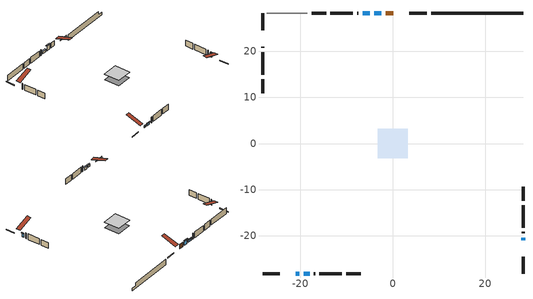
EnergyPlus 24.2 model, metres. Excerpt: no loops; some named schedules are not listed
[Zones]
conditioned space
 floor adiabatic (AdiabaticFloorConstruction): -3.2,-3.2 -3.2,3.2 3.2,3.2 3.2,-3.2 z1.83
 floor foundation (Slab1 construction): -3.06,-3.06 -3.06,3.06 3.06,3.06 3.06,-3.06 z-0.61
 wall outside (RimJoist1 construction): 7.35,28.2 3.62,28.2 / -28.2,-28.2 -24.46,-28.2 / -28.2,28.2 -28.2,24.46 / 28.2,-28.2 28.2,-24.46 z1.83:2.13
 wall outside (AdiabaticWallConstruction 1): 0.12,28.2 -1.56,28.2 z1.83:3.86
 wall outside (AdiabaticWallConstruction): 28.2,-20.96 28.2,-20.35 z1.83:3.51; -2.49,28.2 -4.01,28.2 z1.83:3.81; -20.96,-28.2 -20.2,-28.2 z1.83:2.75; -4.94,28.2 -6.52,28.2 / -19.27,-28.2 -18,-28.2 z1.83:2.8
 wall outside (Wall1 construction): -7.45,28.2 -7.73,28.2 / -17.07,-28.2 -16.79,-28.2 / -28.2,20.96 -28.2,20.68 / 28.2,-19.42 28.2,-19.14 z1.83:4.27
 wall outside (Wall2 construction): -8.66,28.2 -13.52,28.2 / -15.86,-28.2 -11,-28.2 / -28.2,19.75 -28.2,14.89 / 28.2,-18.21 28.2,-13.35 z1.83:4.27
 wall outside (Wall3 construction): -14.45,28.2 -17.55,28.2 / -10.07,-28.2 -6.97,-28.2 / -28.2,13.96 -28.2,10.86 / 28.2,-12.42 28.2,-9.32 z1.83:4.27
 wall foundation (FoundationWall1 construction): 8.28,28.2,-0.61 8.28,28.2,1.83 26.2,28.2,1.83 26.2,28.2,0.45 28.2,28.2,0.45 28.2,28.2,-0.61
 wall adiabatic (Wall4 construction): -18.48,28.2 -27.27,28.2 z1.83:4.27
 window (WindowConstruction): 28.2,-20.96 28.2,-20.35 z1.83:3.51
 window (WindowConstruction 1): -2.49,28.2 -4.01,28.2 z1.83:3.81
 window (WindowConstruction 2): -20.96,-28.2 -20.2,-28.2 z1.83:2.74
 window (WindowConstruction 3): -4.94,28.2 -6.52,28.2 z1.83:2.8
 window (WindowConstruction 4): -19.27,-28.2 -18,-28.2 z1.83:2.8
 door (Door): 0.12,28.2 -1.56,28.2 z1.83:3.86
 ceiling adiabatic (AdiabaticFloorConstruction): 3.2,-3.2 3.2,3.2 -3.2,3.2 -3.2,-3.2 z1.83
 roof outside (Roof1 construction): 1.05,28.2,4.27 1.05,21.96,6.35 2.69,21.96,6.35 2.69,28.2,4.27; -21.89,-28.2,4.27 -21.89,-21.96,6.35 -23.53,-21.96,6.35 -23.53,-28.2,4.27; -28.2,21.89,4.27 -21.96,21.89,6.35 -21.96,23.53,6.35 -28.2,23.53,4.27; 28.2,-21.89,4.27 21.96,-21.89,6.35 21.96,-23.53,6.35 28.2,-23.53,4.27
shading: 28.2,-20.15 28.2,-21.16 28.61,-21.16 28.61,-20.15 z3.71; -4.21,28.2 -2.29,28.2 -2.29,28.61 -4.21,28.61 z4.01; -20,-28.2 -21.16,-28.2 -21.16,-28.61 -20,-28.61 z2.95; -6.72,28.2 -4.74,28.2 -4.74,28.61 -6.72,28.61 z3; -17.8,-28.2 -19.47,-28.2 -19.47,-28.61 -17.8,-28.61 z3
[Building]
Building 1: Terrain=Suburbs
[Site:Location]
Edmonton Intl AP_AB: Latitude {deg}=53.31; Longitude {deg}=-113.58; Time Zone {hr}=-7; Elevation {m}=723; Keep Site Location Information=Yes
[Site:GroundTemperature:Shallow]
-1.56185, -3.61833, -3.78302, -2.80711, 1.11059, 5.01004, 8.39065, 10.5322, 10.7141, 8.97234, 5.67794, 1.89811
[Site:WaterMainsTemperature]
Calculation Method=Schedule; Temperature Schedule=mains temperature schedule
[Material] Roughness=Rough; Thermal Absorptance=0.9
Name | Thickness {m} | Conductivity {W/m-K} | Density {kg/m3} | Specific Heat {J/kg-K} | Solar Absorptance | Visible Absorptance
asphalt or fiberglass shingles | 0.00635 | 0.162714 | 1121.4 | 1465.45 | 0.4 | 0.4
concrete 4.0 in. | 0.1016 | 1.803125 | 2242.8 | 837.4 | 0.7 | 0.7
concrete 8.0 in. | 0.2032 | 1.803125 | 2242.8 | 837.4 | 0.7 | 0.7
door material | 0.04445 | 0.327969 | 512.64 | 1214.23 | 0.7 | 0.7
floor covering | 0.0127 | 0.0433444 | 54.468 | 1339.84 | 0.6 | 0.6
floor rigid ins; wall rigid ins | 0.512978 | 0.029427 | 32.04 | 1214.23 | 0.7 | 0.7
floor stud and cavity | 0.1397 | 1.75129 | 37.0049 | 1207.88 | 0.7 | 0.7
furniture material conditioned space 1 | 0.1524 | 0.115458 | 640.8 | 1214.23 | 0.6 | 0.6
gypsum board | 0.0127 | 0.160291 | 801 | 837.4 | 0.6 | 0.6
osb sheathing 0.5 in. | 0.0127 | 0.115458 | 512.64 | 1214.23 | 0.7 | 0.7
osb sheathing 0.5 in. 1 | 0.0127 | 0.115458 | 512.64 | 1214.23 | 0.4 | 0.4
osb sheathing 0.75 in. | 0.01905 | 0.115458 | 512.64 | 1214.23 | 0.7 | 0.7
rim joist stud and cavity | 0.0508 | 0.312044 | 50.32683 | 1063.81 | 0.6 | 0.6
roof rigid ins | 0.051816 | 0.029427 | 32.04 | 1214.23 | 0.7 | 0.7
roof stud and cavity | 0.2032 | 0.115541 | 78.34581 | 1123.46 | 0.7 | 0.7
wall stud and cavity | 0.1397 | 0.121499 | 139.0536 | 1170.24 | 0.7 | 0.7
wall stud and cavity 1 | 0.1397 | 0.094676 | 139.0536 | 1170.24 | 0.7 | 0.7
wall stud and cavity 2 | 0.1397 | 0.104413 | 139.0536 | 1170.24 | 0.7 | 0.7
wall stud and cavity 3 | 0.1397 | 0.0852601 | 139.0536 | 1170.24 | 0.7 | 0.7
wall stud and cavity 4 | 0.0889 | 0.380278 | 52.3479 | 1209.89 | 0.7 | 0.7
wall stud and cavity 5 | 0.0889 | 0.391764 | 83.0341 | 1211.67 | 0.7 | 0.7
wood siding | 0.0254 | 0.102417 | 544.68 | 1172.36 | 0.4 | 0.4
wood siding 1; wood siding 2; wood siding 3 | 0.0254 | 0.102417 | 544.68 | 1172.36 | 0.7 | 0.7
[WindowMaterial:SimpleGlazingSystem]
Name | U-Factor {W/m2-K} | Solar Heat Gain Coefficient
WindowMaterial | 4.34424 | 0.67
WindowMaterial 1 | 3.84003 | 0.71
WindowMaterial 2 | 2.96164 | 0.62
WindowMaterial 3 | 2.92303 | 0.66
WindowMaterial 4 | 2.93098 | 0.66
[Construction]
AdiabaticFloorConstruction: floor stud and cavity, floor rigid ins, osb sheathing 0.75 in., floor covering
AdiabaticWallConstruction: wood siding 2, wall rigid ins, wall stud and cavity 4, gypsum board
AdiabaticWallConstruction 1: wood siding 3, wall rigid ins, wall stud and cavity 4, gypsum board
Door: door material
FoundationWall1 construction: concrete 8.0 in.
furniture construction conditioned space 1: furniture material conditioned space 1
PartitionWallConstruction: gypsum board, wall stud and cavity 5, gypsum board
RimJoist1 construction: wood siding 1, rim joist stud and cavity
Roof1 construction: asphalt or fiberglass shingles, roof rigid ins, osb sheathing 0.75 in., roof stud and cavity, gypsum board
Slab1 construction: concrete 4.0 in.
Wall1 construction: wood siding, osb sheathing 0.5 in., wall stud and cavity, gypsum board
Wall2 construction: wood siding, osb sheathing 0.5 in., wall stud and cavity 1, gypsum board
Wall3 construction: wood siding, osb sheathing 0.5 in., wall stud and cavity 2, gypsum board
Wall4 construction: osb sheathing 0.5 in. 1, wall stud and cavity 3, gypsum board
WindowConstruction: WindowMaterial
WindowConstruction 1: WindowMaterial 1
WindowConstruction 2: WindowMaterial 2
WindowConstruction 3: WindowMaterial 3
WindowConstruction 4: WindowMaterial 4
[Zone]
conditioned space: Multiplier=1; Volume {m3}=214.6; Part of Total Floor Area=Yes
[Space]
conditioned space 1: Zone=conditioned space; Volume {m3}=214.6
[SurfaceProperty:ExposedFoundationPerimeter]
Slab1: Exposed Perimeter Calculation Method=TotalExposedPerimeter; Total Exposed Perimeter {m}=19.913
[InternalMass] Zone or ZoneList=conditioned space; Space or SpaceList=conditioned space 1
Name | Construction | Surface Area {m2}
furniture mass conditioned space 1 | furniture construction conditioned space 1 | 31.3279
partition wall mass | PartitionWallConstruction | 78.3196
[Lights]
interior lighting: Zone or ZoneList or Space or SpaceList=conditioned space 1; Schedule=interior lighting schedule; Design Level Calculation Method=LightingLevel; Lighting Level {W}=343.2; Return Air Fraction=0; Fraction Radiant=0.6; Fraction Visible=0.2; Fraction Replaceable=1
[People]
occupants: Zone or ZoneList or Space or SpaceList=conditioned space 1; Number of People Schedule=occupants schedule; Number of People Calculation Method=People; Number of People=3; Fraction Radiant=0.314171; Sensible Heat Fraction=0.56303; Activity Level Schedule=occupants activity schedule; Carbon Dioxide Generation Rate {m3/s-W}=0; Enable ASHRAE 55 Comfort Warnings=No; Mean Radiant Temperature Calculation Type=EnclosureAveraged
[ElectricEquipment] Zone or ZoneList or Space or SpaceList=conditioned space 1; Design Level Calculation Method=EquipmentLevel
Name | Schedule | Design Level {W} | Fraction Latent | Fraction Radiant | Fraction Lost
clothes dryer | clothes dryer schedule | 140.772 | 0.015 | 0.081 | 0.85
clothes washer | clothes washer schedule | 32.1985 | 0.03 | 0.162 | 0.7
cooking range | cooking range schedule | 208.969 | 0.08 | 0.432 | 0.2
dishwasher | dishwasher schedule | 66.8632 | 0.3 | 0.18 | 0.4
fridge | fridge schedule | 72.9452 | 0 | 0.6 | 0
mech vent bath fan 0 | mech vent bath fan 0 schedule | 50.2 | 0 | 0 | 1
mech vent house fan | mech vent house fan schedule | 0 | 0 | 0 | 1
mech vent house fan cfis | mech vent house fan cfis schedule | 0 | 0 | 0 | 0
mech vent range fan 0 | mech vent range fan 0 schedule | 57 | 0 | 0 | 1
misc plug loads | misc plug loads schedule | 494.7 | 0.045 | 0.513 | 0.1
whole house fan | Always On Discrete | 0 | 0 | 0 | 1
[OtherEquipment] Zone or ZoneList or Space or SpaceList=conditioned space 1; Design Level Calculation Method=EquipmentLevel
Name | Fuel Type | Schedule | Design Level {W} | Fraction Latent | Fraction Radiant | Fraction Lost
clothes dryer 1 | Electricity | clothes dryer schedule | 0 | 0.015 | 0.081 | 0.85
cooking range 1 | Electricity | cooking range schedule | 0 | 0.08 | 0.432 | 0.2
general water use latent | None | general water use schedule | 59.3978 | 1 | 0 | 0
general water use sensible | None | general water use schedule | -58.539 | 0 | 0.6 | 0
mech vent house fan latent load | None | Always On Discrete | 0 | 1 | 0 | 0
mech vent house fan sensible load | None | Always On Discrete | 0 | 0 | 0 | 0
water heater energy adjustment1 | NaturalGas | Always On Discrete | 0.01 | 0 | 0 | 1
[ZoneInfiltration:DesignFlowRate] Zone or ZoneList or Space or SpaceList=conditioned space 1; Schedule=Always On Discrete; Design Flow Rate Calculation Method=Flow/Zone; Design Flow Rate {m3/s}=0
infil flow; natural vent flow; whole house fan flow
[Foundation:Kiva]
Foundation Kiva 1: Initial Indoor Air Temperature {C}=18; Wall Height Above Grade {m}=1.82999; Wall Depth Below Slab {m}=0.2032
[Foundation:Kiva:Settings]
Soil Conductivity {W/m-K}=0.849921; Soil Density {kg/m3}=1842.3; Soil Specific Heat {J/kg-K}=418.7; Ground Solar Absorptivity=0.9; Ground Thermal Absorptivity=0.9; Ground Surface Roughness {m}=0.03; Far-Field Width {m}=40; Deep-Ground Boundary Condition=ZeroFlux; Deep-Ground Depth {m}=40; Minimum Cell Dimension {m}=0.2; Maximum Cell Growth Coefficient=3; Simulation Timestep=Timestep
[Exterior:Lights]
exterior lighting: Schedule=exterior lighting schedule; Design Level {W}=75.6
[Schedule:Day:Interval]
interior lighting schedule day: No, 01:00, 0.108182, 04:00, 0.0901515, 05:00, 0.0991667, 06:00, 0.162273, 07:00, 0.270455, 08:00, 0.342576, 10:00, 0.369621, 11:00, 0.351591, 12:00, 0.333561, 13:00, 0.324545, 14:00, 0.31553, 15:00, 0.333561, 16:00, 0.369621, 17:00, 0.450758, 18:00, 0.585985, 19:00, 0.775303, 20:00, 0.955606, 21:00, 0.991667, 22:00, 0.712197, 23:00, 0.360606, 24:00, 0.162273
interior lighting schedule day 1: No, 01:00, 0.100909, 04:00, 0.0840909, 05:00, 0.0925, 06:00, 0.151364, 07:00, 0.252273, 08:00, 0.319545, 10:00, 0.344773, 11:00, 0.327955, 12:00, 0.311136, 13:00, 0.302727, 14:00, 0.294318, 15:00, 0.311136, 16:00, 0.344773, 17:00, 0.420455, 18:00, 0.546591, 19:00, 0.723182, 20:00, 0.891364, 21:00, 0.925, 22:00, 0.664318, 23:00, 0.336364, 24:00, 0.151364
interior lighting schedule day 2: No, 01:00, 0.0927273, 04:00, 0.0772727, 05:00, 0.085, 06:00, 0.139091, 07:00, 0.231818, 08:00, 0.293636, 10:00, 0.316818, 11:00, 0.301364, 12:00, 0.285909, 13:00, 0.278182, 14:00, 0.270455, 15:00, 0.285909, 16:00, 0.316818, 17:00, 0.386364, 18:00, 0.502273, 19:00, 0.664545, 20:00, 0.819091, 21:00, 0.85, 22:00, 0.610455, 23:00, 0.309091, 24:00, 0.139091
interior lighting schedule day 3: No, 01:00, 0.0845455, 04:00, 0.0704545, 05:00, 0.0775, 06:00, 0.126818, 07:00, 0.211364, 08:00, 0.267727, 10:00, 0.288864, 11:00, 0.274773, 12:00, 0.260682, 13:00, 0.253636, 14:00, 0.246591, 15:00, 0.260682, 16:00, 0.288864, 17:00, 0.352273, 18:00, 0.457955, 19:00, 0.605909, 20:00, 0.746818, 21:00, 0.775, 22:00, 0.556591, 23:00, 0.281818, 24:00, 0.126818
interior lighting schedule day 4: No, 01:00, 0.0763636, 04:00, 0.0636364, 05:00, 0.07, 06:00, 0.114545, 07:00, 0.190909, 08:00, 0.241818, 10:00, 0.260909, 11:00, 0.248182, 12:00, 0.235455, 13:00, 0.229091, 14:00, 0.222727, 15:00, 0.235455, 16:00, 0.260909, 17:00, 0.318182, 18:00, 0.413636, 19:00, 0.547273, 20:00, 0.674545, 21:00, 0.7, 22:00, 0.502727, 23:00, 0.254545, 24:00, 0.114545
interior lighting schedule default day: No, 24:00, 0
[Schedule:Week:Daily]
interior lighting schedule Week Rule - Jan1-Jan27: interior lighting schedule day, interior lighting schedule day, interior lighting schedule day, interior lighting schedule day, interior lighting schedule day, interior lighting schedule day, interior lighting schedule day, interior lighting schedule default day, interior lighting schedule default day, interior lighting schedule default day, interior lighting schedule default day, interior lighting schedule default day
interior lighting schedule Week Rule - Jan28-Feb3: interior lighting schedule day, interior lighting schedule day, interior lighting schedule day, interior lighting schedule day, interior lighting schedule day 1, interior lighting schedule day 1, interior lighting schedule day 1, interior lighting schedule default day, interior lighting schedule default day, interior lighting schedule default day, interior lighting schedule default day, interior lighting schedule default day
interior lighting schedule Week Rule - Feb4-Feb24: interior lighting schedule day 1, interior lighting schedule day 1, interior lighting schedule day 1, interior lighting schedule day 1, interior lighting schedule day 1, interior lighting schedule day 1, interior lighting schedule day 1, interior lighting schedule default day, interior lighting schedule default day, interior lighting schedule default day, interior lighting schedule default day, interior lighting schedule default day
interior lighting schedule Week Rule - Feb25-Mar3: interior lighting schedule day 1, interior lighting schedule day 1, interior lighting schedule day 1, interior lighting schedule day 1, interior lighting schedule day 2, interior lighting schedule day 2, interior lighting schedule day 2, interior lighting schedule default day, interior lighting schedule default day, interior lighting schedule default day, interior lighting schedule default day, interior lighting schedule default day
interior lighting schedule Week Rule - Mar4-Mar31: interior lighting schedule day 2, interior lighting schedule day 2, interior lighting schedule day 2, interior lighting schedule day 2, interior lighting schedule day 2, interior lighting schedule day 2, interior lighting schedule day 2, interior lighting schedule default day, interior lighting schedule default day, interior lighting schedule default day, interior lighting schedule default day, interior lighting schedule default day
interior lighting schedule Week Rule - Apr1-Apr28: interior lighting schedule day 3, interior lighting schedule day 3, interior lighting schedule day 3, interior lighting schedule day 3, interior lighting schedule day 3, interior lighting schedule day 3, interior lighting schedule day 3, interior lighting schedule default day, interior lighting schedule default day, interior lighting schedule default day, interior lighting schedule default day, interior lighting schedule default day
interior lighting schedule Week Rule - Apr29-May5: interior lighting schedule day 3, interior lighting schedule day 3, interior lighting schedule day 4, interior lighting schedule day 4, interior lighting schedule day 4, interior lighting schedule day 4, interior lighting schedule day 4, interior lighting schedule default day, interior lighting schedule default day, interior lighting schedule default day, interior lighting schedule default day, interior lighting schedule default day
interior lighting schedule Week Rule - May6-May26: interior lighting schedule day 4, interior lighting schedule day 4, interior lighting schedule day 4, interior lighting schedule day 4, interior lighting schedule day 4, interior lighting schedule day 4, interior lighting schedule day 4, interior lighting schedule default day, interior lighting schedule default day, interior lighting schedule default day, interior lighting schedule default day, interior lighting schedule default day
interior lighting schedule Week Rule - May27-Jun2: interior lighting schedule day 4, interior lighting schedule day 4, interior lighting schedule day 4, interior lighting schedule day 4, interior lighting schedule day 4, interior lighting schedule day 5, interior lighting schedule day 5, interior lighting schedule default day, interior lighting schedule default day, interior lighting schedule default day, interior lighting schedule default day, interior lighting schedule default day
interior lighting schedule Week Rule - Jun3-Jun30: interior lighting schedule day 5, interior lighting schedule day 5, interior lighting schedule day 5, interior lighting schedule day 5, interior lighting schedule day 5, interior lighting schedule day 5, interior lighting schedule day 5, interior lighting schedule default day, interior lighting schedule default day, interior lighting schedule default day, interior lighting schedule default day, interior lighting schedule default day
interior lighting schedule Week Rule - Jul1-Jul28: interior lighting schedule day 6, interior lighting schedule day 6, interior lighting schedule day 6, interior lighting schedule day 6, interior lighting schedule day 6, interior lighting schedule day 6, interior lighting schedule day 6, interior lighting schedule default day, interior lighting schedule default day, interior lighting schedule default day, interior lighting schedule default day, interior lighting schedule default day
interior lighting schedule Week Rule - Jul29-Aug4: interior lighting schedule day 6, interior lighting schedule day 6, interior lighting schedule day 6, interior lighting schedule day 7, interior lighting schedule day 7, interior lighting schedule day 7, interior lighting schedule day 7, interior lighting schedule default day, interior lighting schedule default day, interior lighting schedule default day, interior lighting schedule default day, interior lighting schedule default day
interior lighting schedule Week Rule - Aug5-Aug25: interior lighting schedule day 7, interior lighting schedule day 7, interior lighting schedule day 7, interior lighting schedule day 7, interior lighting schedule day 7, interior lighting schedule day 7, interior lighting schedule day 7, interior lighting schedule default day, interior lighting schedule default day, interior lighting schedule default day, interior lighting schedule default day, interior lighting schedule default day
interior lighting schedule Week Rule - Aug26-Sep1: interior lighting schedule day 7, interior lighting schedule day 7, interior lighting schedule day 7, interior lighting schedule day 7, interior lighting schedule day 7, interior lighting schedule day 7, interior lighting schedule day 8, interior lighting schedule default day, interior lighting schedule default day, interior lighting schedule default day, interior lighting schedule default day, interior lighting schedule default day
interior lighting schedule Week Rule - Sep2-Sep29: interior lighting schedule day 8, interior lighting schedule day 8, interior lighting schedule day 8, interior lighting schedule day 8, interior lighting schedule day 8, interior lighting schedule day 8, interior lighting schedule day 8, interior lighting schedule default day, interior lighting schedule default day, interior lighting schedule default day, interior lighting schedule default day, interior lighting schedule default day
interior lighting schedule Week Rule - Sep30-Oct6: interior lighting schedule day 8, interior lighting schedule day 9, interior lighting schedule day 9, interior lighting schedule day 9, interior lighting schedule day 9, interior lighting schedule day 9, interior lighting schedule day 9, interior lighting schedule default day, interior lighting schedule default day, interior lighting schedule default day, interior lighting schedule default day, interior lighting schedule default day
interior lighting schedule Week Rule - Oct7-Oct27: interior lighting schedule day 9, interior lighting schedule day 9, interior lighting schedule day 9, interior lighting schedule day 9, interior lighting schedule day 9, interior lighting schedule day 9, interior lighting schedule day 9, interior lighting schedule default day, interior lighting schedule default day, interior lighting schedule default day, interior lighting schedule default day, interior lighting schedule default day
interior lighting schedule Week Rule - Oct28-Nov3: interior lighting schedule day 9, interior lighting schedule day 9, interior lighting schedule day 9, interior lighting schedule day 9, interior lighting schedule day 10, interior lighting schedule day 10, interior lighting schedule day 10, interior lighting schedule default day, interior lighting schedule default day, interior lighting schedule default day, interior lighting schedule default day, interior lighting schedule default day
interior lighting schedule Week Rule - Nov4-Nov24: interior lighting schedule day 10, interior lighting schedule day 10, interior lighting schedule day 10, interior lighting schedule day 10, interior lighting schedule day 10, interior lighting schedule day 10, interior lighting schedule day 10, interior lighting schedule default day, interior lighting schedule default day, interior lighting schedule default day, interior lighting schedule default day, interior lighting schedule default day
interior lighting schedule Week Rule - Nov25-Dec1: interior lighting schedule day 10, interior lighting schedule day 10, interior lighting schedule day 10, interior lighting schedule day 10, interior lighting schedule day 10, interior lighting schedule day 10, interior lighting schedule day 11, interior lighting schedule default day, interior lighting schedule default day, interior lighting schedule default day, interior lighting schedule default day, interior lighting schedule default day
interior lighting schedule Week Rule - Dec2-Dec31: interior lighting schedule day 11, interior lighting schedule day 11, interior lighting schedule day 11, interior lighting schedule day 11, interior lighting schedule day 11, interior lighting schedule day 11, interior lighting schedule day 11, interior lighting schedule default day, interior lighting schedule default day, interior lighting schedule default day, interior lighting schedule default day, interior lighting schedule default day
occupants schedule Week Rule - Jan1-Dec31: occupants schedule day, occupants schedule day, occupants schedule day, occupants schedule day, occupants schedule day, occupants schedule day, occupants schedule day, occupants schedule default day, occupants schedule default day, occupants schedule default day, occupants schedule default day, occupants schedule default day
clothes dryer schedule Week Rule - Jan1-Dec31: clothes dryer schedule day, clothes dryer schedule day, clothes dryer schedule day, clothes dryer schedule day, clothes dryer schedule day, clothes dryer schedule day, clothes dryer schedule day, clothes dryer schedule default day, clothes dryer schedule default day, clothes dryer schedule default day, clothes dryer schedule default day, clothes dryer schedule default day
clothes washer schedule Week Rule - Jan1-Dec31: clothes washer schedule day, clothes washer schedule day, clothes washer schedule day, clothes washer schedule day, clothes washer schedule day, clothes washer schedule day, clothes washer schedule day, clothes washer schedule default day, clothes washer schedule default day, clothes washer schedule default day, clothes washer schedule default day, clothes washer schedule default day
cooking range schedule Week Rule - Jan1-Dec31: cooking range schedule day, cooking range schedule day, cooking range schedule day, cooking range schedule day, cooking range schedule day, cooking range schedule day, cooking range schedule day, cooking range schedule default day, cooking range schedule default day, cooking range schedule default day, cooking range schedule default day, cooking range schedule default day
dishwasher schedule Week Rule - Jan1-Dec31: dishwasher schedule day, dishwasher schedule day, dishwasher schedule day, dishwasher schedule day, dishwasher schedule day, dishwasher schedule day, dishwasher schedule day, dishwasher schedule default day, dishwasher schedule default day, dishwasher schedule default day, dishwasher schedule default day, dishwasher schedule default day
mech vent bath fan 0 schedule Week Rule - Jan1-Dec31: mech vent bath fan 0 schedule day, mech vent bath fan 0 schedule day, mech vent bath fan 0 schedule day, mech vent bath fan 0 schedule day, mech vent bath fan 0 schedule day, mech vent bath fan 0 schedule day, mech vent bath fan 0 schedule day, mech vent bath fan 0 schedule default day, mech vent bath fan 0 schedule default day, mech vent bath fan 0 schedule default day, mech vent bath fan 0 schedule default day, mech vent bath fan 0 schedule default day
mech vent range fan 0 schedule Week Rule - Jan1-Dec31: mech vent range fan 0 schedule day, mech vent range fan 0 schedule day, mech vent range fan 0 schedule day, mech vent range fan 0 schedule day, mech vent range fan 0 schedule day, mech vent range fan 0 schedule day, mech vent range fan 0 schedule day, mech vent range fan 0 schedule default day, mech vent range fan 0 schedule default day, mech vent range fan 0 schedule default day, mech vent range fan 0 schedule default day, mech vent range fan 0 schedule default day
misc plug loads schedule Week Rule - Jan1-Dec31: misc plug loads schedule day, misc plug loads schedule day, misc plug loads schedule day, misc plug loads schedule day, misc plug loads schedule day, misc plug loads schedule day, misc plug loads schedule day, misc plug loads schedule default day, misc plug loads schedule default day, misc plug loads schedule default day, misc plug loads schedule default day, misc plug loads schedule default day
general water use schedule Week Rule - Jan1-Dec31: general water use schedule day, general water use schedule day, general water use schedule day, general water use schedule day, general water use schedule day, general water use schedule day, general water use schedule day, general water use schedule default day, general water use schedule default day, general water use schedule default day, general water use schedule default day, general water use schedule default day
exterior lighting schedule Week Rule - Jan1-Jan27: exterior lighting schedule day, exterior lighting schedule day, exterior lighting schedule day, exterior lighting schedule day, exterior lighting schedule day, exterior lighting schedule day, exterior lighting schedule day, exterior lighting schedule default day, exterior lighting schedule default day, exterior lighting schedule default day, exterior lighting schedule default day, exterior lighting schedule default day
exterior lighting schedule Week Rule - Jan28-Feb3: exterior lighting schedule day, exterior lighting schedule day, exterior lighting schedule day, exterior lighting schedule day, exterior lighting schedule day 1, exterior lighting schedule day 1, exterior lighting schedule day 1, exterior lighting schedule default day, exterior lighting schedule default day, exterior lighting schedule default day, exterior lighting schedule default day, exterior lighting schedule default day
exterior lighting schedule Week Rule - Feb4-Feb24: exterior lighting schedule day 1, exterior lighting schedule day 1, exterior lighting schedule day 1, exterior lighting schedule day 1, exterior lighting schedule day 1, exterior lighting schedule day 1, exterior lighting schedule day 1, exterior lighting schedule default day, exterior lighting schedule default day, exterior lighting schedule default day, exterior lighting schedule default day, exterior lighting schedule default day
exterior lighting schedule Week Rule - Feb25-Mar3: exterior lighting schedule day 1, exterior lighting schedule day 1, exterior lighting schedule day 1, exterior lighting schedule day 1, exterior lighting schedule day 2, exterior lighting schedule day 2, exterior lighting schedule day 2, exterior lighting schedule default day, exterior lighting schedule default day, exterior lighting schedule default day, exterior lighting schedule default day, exterior lighting schedule default day
exterior lighting schedule Week Rule - Mar4-Mar31: exterior lighting schedule day 2, exterior lighting schedule day 2, exterior lighting schedule day 2, exterior lighting schedule day 2, exterior lighting schedule day 2, exterior lighting schedule day 2, exterior lighting schedule day 2, exterior lighting schedule default day, exterior lighting schedule default day, exterior lighting schedule default day, exterior lighting schedule default day, exterior lighting schedule default day
exterior lighting schedule Week Rule - Apr1-Apr28: exterior lighting schedule day 3, exterior lighting schedule day 3, exterior lighting schedule day 3, exterior lighting schedule day 3, exterior lighting schedule day 3, exterior lighting schedule day 3, exterior lighting schedule day 3, exterior lighting schedule default day, exterior lighting schedule default day, exterior lighting schedule default day, exterior lighting schedule default day, exterior lighting schedule default day
exterior lighting schedule Week Rule - Apr29-May5: exterior lighting schedule day 3, exterior lighting schedule day 3, exterior lighting schedule day 4, exterior lighting schedule day 4, exterior lighting schedule day 4, exterior lighting schedule day 4, exterior lighting schedule day 4, exterior lighting schedule default day, exterior lighting schedule default day, exterior lighting schedule default day, exterior lighting schedule default day, exterior lighting schedule default day
exterior lighting schedule Week Rule - May6-May26: exterior lighting schedule day 4, exterior lighting schedule day 4, exterior lighting schedule day 4, exterior lighting schedule day 4, exterior lighting schedule day 4, exterior lighting schedule day 4, exterior lighting schedule day 4, exterior lighting schedule default day, exterior lighting schedule default day, exterior lighting schedule default day, exterior lighting schedule default day, exterior lighting schedule default day
exterior lighting schedule Week Rule - May27-Jun2: exterior lighting schedule day 4, exterior lighting schedule day 4, exterior lighting schedule day 4, exterior lighting schedule day 4, exterior lighting schedule day 4, exterior lighting schedule day 5, exterior lighting schedule day 5, exterior lighting schedule default day, exterior lighting schedule default day, exterior lighting schedule default day, exterior lighting schedule default day, exterior lighting schedule default day
exterior lighting schedule Week Rule - Jun3-Jun30: exterior lighting schedule day 5, exterior lighting schedule day 5, exterior lighting schedule day 5, exterior lighting schedule day 5, exterior lighting schedule day 5, exterior lighting schedule day 5, exterior lighting schedule day 5, exterior lighting schedule default day, exterior lighting schedule default day, exterior lighting schedule default day, exterior lighting schedule default day, exterior lighting schedule default day
exterior lighting schedule Week Rule - Jul1-Jul28: exterior lighting schedule day 6, exterior lighting schedule day 6, exterior lighting schedule day 6, exterior lighting schedule day 6, exterior lighting schedule day 6, exterior lighting schedule day 6, exterior lighting schedule day 6, exterior lighting schedule default day, exterior lighting schedule default day, exterior lighting schedule default day, exterior lighting schedule default day, exterior lighting schedule default day
exterior lighting schedule Week Rule - Jul29-Aug4: exterior lighting schedule day 6, exterior lighting schedule day 6, exterior lighting schedule day 6, exterior lighting schedule day 7, exterior lighting schedule day 7, exterior lighting schedule day 7, exterior lighting schedule day 7, exterior lighting schedule default day, exterior lighting schedule default day, exterior lighting schedule default day, exterior lighting schedule default day, exterior lighting schedule default day
exterior lighting schedule Week Rule - Aug5-Aug25: exterior lighting schedule day 7, exterior lighting schedule day 7, exterior lighting schedule day 7, exterior lighting schedule day 7, exterior lighting schedule day 7, exterior lighting schedule day 7, exterior lighting schedule day 7, exterior lighting schedule default day, exterior lighting schedule default day, exterior lighting schedule default day, exterior lighting schedule default day, exterior lighting schedule default day
exterior lighting schedule Week Rule - Aug26-Sep1: exterior lighting schedule day 7, exterior lighting schedule day 7, exterior lighting schedule day 7, exterior lighting schedule day 7, exterior lighting schedule day 7, exterior lighting schedule day 7, exterior lighting schedule day 8, exterior lighting schedule default day, exterior lighting schedule default day, exterior lighting schedule default day, exterior lighting schedule default day, exterior lighting schedule default day
exterior lighting schedule Week Rule - Sep2-Sep29: exterior lighting schedule day 8, exterior lighting schedule day 8, exterior lighting schedule day 8, exterior lighting schedule day 8, exterior lighting schedule day 8, exterior lighting schedule day 8, exterior lighting schedule day 8, exterior lighting schedule default day, exterior lighting schedule default day, exterior lighting schedule default day, exterior lighting schedule default day, exterior lighting schedule default day
exterior lighting schedule Week Rule - Sep30-Oct6: exterior lighting schedule day 8, exterior lighting schedule day 9, exterior lighting schedule day 9, exterior lighting schedule day 9, exterior lighting schedule day 9, exterior lighting schedule day 9, exterior lighting schedule day 9, exterior lighting schedule default day, exterior lighting schedule default day, exterior lighting schedule default day, exterior lighting schedule default day, exterior lighting schedule default day
exterior lighting schedule Week Rule - Oct7-Oct27: exterior lighting schedule day 9, exterior lighting schedule day 9, exterior lighting schedule day 9, exterior lighting schedule day 9, exterior lighting schedule day 9, exterior lighting schedule day 9, exterior lighting schedule day 9, exterior lighting schedule default day, exterior lighting schedule default day, exterior lighting schedule default day, exterior lighting schedule default day, exterior lighting schedule default day
exterior lighting schedule Week Rule - Oct28-Nov3: exterior lighting schedule day 9, exterior lighting schedule day 9, exterior lighting schedule day 9, exterior lighting schedule day 9, exterior lighting schedule day 10, exterior lighting schedule day 10, exterior lighting schedule day 10, exterior lighting schedule default day, exterior lighting schedule default day, exterior lighting schedule default day, exterior lighting schedule default day, exterior lighting schedule default day
exterior lighting schedule Week Rule - Nov4-Nov24: exterior lighting schedule day 10, exterior lighting schedule day 10, exterior lighting schedule day 10, exterior lighting schedule day 10, exterior lighting schedule day 10, exterior lighting schedule day 10, exterior lighting schedule day 10, exterior lighting schedule default day, exterior lighting schedule default day, exterior lighting schedule default day, exterior lighting schedule default day, exterior lighting schedule default day
exterior lighting schedule Week Rule - Nov25-Dec1: exterior lighting schedule day 10, exterior lighting schedule day 10, exterior lighting schedule day 10, exterior lighting schedule day 10, exterior lighting schedule day 10, exterior lighting schedule day 10, exterior lighting schedule day 11, exterior lighting schedule default day, exterior lighting schedule default day, exterior lighting schedule default day, exterior lighting schedule default day, exterior lighting schedule default day
exterior lighting schedule Week Rule - Dec2-Dec31: exterior lighting schedule day 11, exterior lighting schedule day 11, exterior lighting schedule day 11, exterior lighting schedule day 11, exterior lighting schedule day 11, exterior lighting schedule day 11, exterior lighting schedule day 11, exterior lighting schedule default day, exterior lighting schedule default day, exterior lighting schedule default day, exterior lighting schedule default day, exterior lighting schedule default day
[Schedule:Year]
interior lighting schedule: interior lighting schedule Week Rule - Jan1-Jan27, 1, 1, 1, 27, interior lighting schedule Week Rule - Jan28-Feb3, 1, 28, 2, 3, interior lighting schedule Week Rule - Feb4-Feb24, 2, 4, 2, 24, interior lighting schedule Week Rule - Feb25-Mar3, 2, 25, 3, 3, interior lighting schedule Week Rule - Mar4-Mar31, 3, 4, 3, 31, interior lighting schedule Week Rule - Apr1-Apr28, 4, 1, 4, 28, interior lighting schedule Week Rule - Apr29-May5, 4, 29, 5, 5, interior lighting schedule Week Rule - May6-May26, 5, 6, 5, 26, interior lighting schedule Week Rule - May27-Jun2, 5, 27, 6, 2, interior lighting schedule Week Rule - Jun3-Jun30, 6, 3, 6, 30, interior lighting schedule Week Rule - Jul1-Jul28, 7, 1, 7, 28, interior lighting schedule Week Rule - Jul29-Aug4, 7, 29, 8, 4, interior lighting schedule Week Rule - Aug5-Aug25, 8, 5, 8, 25, interior lighting schedule Week Rule - Aug26-Sep1, 8, 26, 9, 1, interior lighting schedule Week Rule - Sep2-Sep29, 9, 2, 9, 29, interior lighting schedule Week Rule - Sep30-Oct6, 9, 30, 10, 6, interior lighting schedule Week Rule - Oct7-Oct27, 10, 7, 10, 27, interior lighting schedule Week Rule - Oct28-Nov3, 10, 28, 11, 3, interior lighting schedule Week Rule - Nov4-Nov24, 11, 4, 11, 24, interior lighting schedule Week Rule - Nov25-Dec1, 11, 25, 12, 1, interior lighting schedule Week Rule - Dec2-Dec31, 12, 2, 12, 31
occupants schedule: occupants schedule Week Rule - Jan1-Dec31, 1, 1, 12, 31
clothes dryer schedule: clothes dryer schedule Week Rule - Jan1-Dec31, 1, 1, 12, 31
clothes washer schedule: clothes washer schedule Week Rule - Jan1-Dec31, 1, 1, 12, 31
cooking range schedule: cooking range schedule Week Rule - Jan1-Dec31, 1, 1, 12, 31
dishwasher schedule: dishwasher schedule Week Rule - Jan1-Dec31, 1, 1, 12, 31
mech vent bath fan 0 schedule: mech vent bath fan 0 schedule Week Rule - Jan1-Dec31, 1, 1, 12, 31
mech vent range fan 0 schedule: mech vent range fan 0 schedule Week Rule - Jan1-Dec31, 1, 1, 12, 31
misc plug loads schedule: misc plug loads schedule Week Rule - Jan1-Dec31, 1, 1, 12, 31
general water use schedule: general water use schedule Week Rule - Jan1-Dec31, 1, 1, 12, 31
exterior lighting schedule: exterior lighting schedule Week Rule - Jan1-Jan27, 1, 1, 1, 27, exterior lighting schedule Week Rule - Jan28-Feb3, 1, 28, 2, 3, exterior lighting schedule Week Rule - Feb4-Feb24, 2, 4, 2, 24, exterior lighting schedule Week Rule - Feb25-Mar3, 2, 25, 3, 3, exterior lighting schedule Week Rule - Mar4-Mar31, 3, 4, 3, 31, exterior lighting schedule Week Rule - Apr1-Apr28, 4, 1, 4, 28, exterior lighting schedule Week Rule - Apr29-May5, 4, 29, 5, 5, exterior lighting schedule Week Rule - May6-May26, 5, 6, 5, 26, exterior lighting schedule Week Rule - May27-Jun2, 5, 27, 6, 2, exterior lighting schedule Week Rule - Jun3-Jun30, 6, 3, 6, 30, exterior lighting schedule Week Rule - Jul1-Jul28, 7, 1, 7, 28, exterior lighting schedule Week Rule - Jul29-Aug4, 7, 29, 8, 4, exterior lighting schedule Week Rule - Aug5-Aug25, 8, 5, 8, 25, exterior lighting schedule Week Rule - Aug26-Sep1, 8, 26, 9, 1, exterior lighting schedule Week Rule - Sep2-Sep29, 9, 2, 9, 29, exterior lighting schedule Week Rule - Sep30-Oct6, 9, 30, 10, 6, exterior lighting schedule Week Rule - Oct7-Oct27, 10, 7, 10, 27, exterior lighting schedule Week Rule - Oct28-Nov3, 10, 28, 11, 3, exterior lighting schedule Week Rule - Nov4-Nov24, 11, 4, 11, 24, exterior lighting schedule Week Rule - Nov25-Dec1, 11, 25, 12, 1, exterior lighting schedule Week Rule - Dec2-Dec31, 12, 2, 12, 31
[Schedule:Constant]
Name | Hourly Value
occupants activity schedule | 117.228
fridge schedule | 0
mech vent house fan schedule; mech vent house fan cfis schedule; Always On Discrete | 1
[Schedule:Compact]
mains temperature schedule: Through: 01/01, For: AllDays, Until: 24:00, 3.97167, Through: 01/02, For: AllDays, Until: 24:00, 3.90778, Through: 01/03, For: AllDays, Until: 24:00, 3.84556, Through: 01/04, For: AllDays, Until: 24:00, 3.78389, Through: 01/05, For: AllDays, Until: 24:00, 3.72278, Through: 01/06, For: AllDays, Until: 24:00, 3.66278, Through: 01/07, For: AllDays, Until: 24:00, 3.60389, Through: 01/08, For: AllDays, Until: 24:00, 3.54556, Through: 01/09, For: AllDays, Until: 24:00, 3.48833, Through: 01/10, For: AllDays, Until: 24:00, 3.43167, Through: 01/11, For: AllDays, Until: 24:00, 3.37611, Through: 01/12, For: AllDays, Until: 24:00, 3.32167, Through: 01/13, For: AllDays, Until: 24:00, 3.26833, Through: 01/14, For: AllDays, Until: 24:00, 3.21556, Through: 01/15, For: AllDays, Until: 24:00, 3.16444, Through: 01/16, For: AllDays, Until: 24:00, 3.11389, Through: 01/17, For: AllDays, Until: 24:00, 3.06444, Through: 01/18, For: AllDays, Until: 24:00, 3.01611, Through: 01/19, For: AllDays, Until: 24:00, 2.96889, Through: 01/20, For: AllDays, Until: 24:00, 2.92278, Through: 01/21, For: AllDays, Until: 24:00, 2.87722, Through: 01/22, For: AllDays, Until: 24:00, 2.83333, Through: 01/23, For: AllDays, Until: 24:00, 2.79056, Through: 01/24, For: AllDays, Until: 24:00, 2.74889, Through: 01/25, For: AllDays, Until: 24:00, 2.70833, Through: 01/26, For: AllDays, Until: 24:00, 2.66889, Through: 01/27, For: AllDays, Until: 24:00, 2.63056, Through: 01/28, For: AllDays, Until: 24:00, 2.59333, Through: 01/29, For: AllDays, Until: 24:00, 2.55778, Through: 01/30, For: AllDays, Until: 24:00, 2.52278, Through: 01/31, For: AllDays, Until: 24:00, 2.48944, Through: 02/01, For: AllDays, Until: 24:00, 2.45722, Through: 02/02, For: AllDays, Until: 24:00, 2.42611, Through: 02/03, For: AllDays, Until: 24:00, 2.39667, Through: 02/04, For: AllDays, Until: 24:00, 2.36833, Through: 02/05, For: AllDays, Until: 24:00, 2.34111, Through: 02/06, For: AllDays, Until: 24:00, 2.315, Through: 02/07, For: AllDays, Until: 24:00, 2.29056, Through: 02/08, For: AllDays, Until: 24:00, 2.26722, Through: 02/09, For: AllDays, Until: 24:00, 2.245, Through: 02/10, For: AllDays, Until: 24:00, 2.22444, Through: 02/11, For: AllDays, Until: 24:00, 2.20444, Through: 02/12, For: AllDays, Until: 24:00, 2.18667, Through: 02/13, For: AllDays, Until: 24:00, 2.17, Through: 02/14, For: AllDays, Until: 24:00, 2.15444, Through: 02/15, For: AllDays, Until: 24:00, 2.14, Through: 02/16, For: AllDays, Until: 24:00, 2.12722, Through: 02/17, For: AllDays, Until: 24:00, 2.11556, Through: 02/18, For: AllDays, Until: 24:00, 2.10556, Through: 02/19, For: AllDays, Until: 24:00, 2.09667, Through: 02/20, For: AllDays, Until: 24:00, 2.08889, Through: 02/21, For: AllDays, Until: 24:00, 2.08278, Through: 02/22, For: AllDays, Until: 24:00, 2.07833, Through: 02/23, For: AllDays, Until: 24:00, 2.07444, Through: 02/24, For: AllDays, Until: 24:00, 2.07278, Through: 02/25, For: AllDays, Until: 24:00, 2.07167, Through: 02/26, For: AllDays, Until: 24:00, 2.07222, Through: 02/27, For: AllDays, Until: 24:00, 2.07444, Through: 02/28, For: AllDays, Until: 24:00, 2.07778, Through: 03/01, For: AllDays, Until: 24:00, 2.08222, Through: 03/02, For: AllDays, Until: 24:00, 2.08833, Through: 03/03, For: AllDays, Until: 24:00, 2.09556, Through: 03/04, For: AllDays, Until: 24:00, 2.10444, Through: 03/05, For: AllDays, Until: 24:00, 2.11444, Through: 03/06, For: AllDays, Until: 24:00, 2.12556, Through: 03/07, For: AllDays, Until: 24:00, 2.13833, Through: 03/08, For: AllDays, Until: 24:00, 2.15278, Through: 03/09, For: AllDays, Until: 24:00, 2.16778, Through: 03/10, For: AllDays, Until: 24:00, 2.18444, Through: 03/11, For: AllDays, Until: 24:00, 2.20278, Through: 03/12, For: AllDays, Until: 24:00, 2.22167, Through: 03/13, For: AllDays, Until: 24:00, 2.24278, Through: 03/14, For: AllDays, Until: 24:00, 2.26444, Through: 03/15, For: AllDays, Until: 24:00, 2.28778, Through: 03/16, For: AllDays, Until: 24:00, 2.31222, Through: 03/17, For: AllDays, Until: 24:00, 2.33778, Through: 03/18, For: AllDays, Until: 24:00, 2.365, Through: 03/19, For: AllDays, Until: 24:00, 2.39333, Through: 03/20, For: AllDays, Until: 24:00, 2.42278, Through: 03/21, For: AllDays, Until: 24:00, 2.45389, Through: 03/22, For: AllDays, Until: 24:00, 2.48611, Through: 03/23, For: AllDays, Until: 24:00, 2.51889, Through: 03/24, For: AllDays, Until: 24:00, 2.55389, Through: 03/25, For: AllDays, Until: 24:00, 2.58944, Through: 03/26, For: AllDays, Until: 24:00, 2.62611, Through: 03/27, For: AllDays, Until: 24:00, 2.66444, Through: 03/28, For: AllDays, Until: 24:00, 2.70389, Through: 03/29, For: AllDays, Until: 24:00, 2.74389, Through: 03/30, For: AllDays, Until: 24:00, 2.78556, Through: 03/31, For: AllDays, Until: 24:00, 2.82833, Through: 04/01, For: AllDays, Until: 24:00, 2.87222, Through: 04/02, For: AllDays, Until: 24:00, 2.91722, Through: 04/03, For: AllDays, Until: 24:00, 2.96333, Through: 04/04, For: AllDays, Until: 24:00, 3.01056, Through: 04/05, For: AllDays, Until: 24:00, 3.05889, Through: 04/06, For: AllDays, Until: 24:00, 3.10833, Through: 04/07, For: AllDays, Until: 24:00, 3.15833, Through: 04/08, For: AllDays, Until: 24:00, 3.21, Through: 04/09, For: AllDays, Until: 24:00, 3.26222, Through: 04/10, For: AllDays, Until: 24:00, 3.31556, Through: 04/11, For: AllDays, Until: 24:00, 3.37, Through: 04/12, For: AllDays, Until: 24:00, 3.42556, Through: 04/13, For: AllDays, Until: 24:00, 3.48167, Through: 04/14, For: AllDays, Until: 24:00, 3.53889, Through: 04/15, For: AllDays, Until: 24:00, 3.59722, Through: 04/16, For: AllDays, Until: 24:00, 3.65611, Through: 04/17, For: AllDays, Until: 24:00, 3.71611, Through: 04/18, For: AllDays, Until: 24:00, 3.77667, Through: 04/19, For: AllDays, Until: 24:00, 3.83833, Through: 04/20, For: AllDays, Until: 24:00, 3.90111, Through: 04/21, For: AllDays, Until: 24:00, 3.96444, Through: 04/22, For: AllDays, Until: 24:00, 4.02833, Through: 04/23, For: AllDays, Until: 24:00, 4.09333, Through: 04/24, For: AllDays, Until: 24:00, 4.15889, Through: 04/25, For: AllDays, Until: 24:00, 4.225, Through: 04/26, For: AllDays, Until: 24:00, 4.29222, Through: 04/27, For: AllDays, Until: 24:00, 4.36, Through: 04/28, For: AllDays, Until: 24:00, 4.42833, Through: 04/29, For: AllDays, Until: 24:00, 4.49722, Through: 04/30, For: AllDays, Until: 24:00, 4.56667, Through: 05/01, For: AllDays, Until: 24:00, 4.63722, Through: 05/02, For: AllDays, Until: 24:00, 4.70833, Through: 05/03, For: AllDays, Until: 24:00, 4.77944, Through: 05/04, For: AllDays, Until: 24:00, 4.85167, Through: 05/05, For: AllDays, Until: 24:00, 4.92389, Through: 05/06, For: AllDays, Until: 24:00, 4.99722, Through: 05/07, For: AllDays, Until: 24:00, 5.07056, Through: 05/08, For: AllDays, Until: 24:00, 5.145, Through: 05/09, For: AllDays, Until: 24:00, 5.21944, Through: 05/10, For: AllDays, Until: 24:00, 5.29389, Through: 05/11, For: AllDays, Until: 24:00, 5.36944, Through: 05/12, For: AllDays, Until: 24:00, 5.445, Through: 05/13, For: AllDays, Until: 24:00, 5.52111, Through: 05/14, For: AllDays, Until: 24:00, 5.59722, Through: 05/15, For: AllDays, Until: 24:00, 5.67389, Through: 05/16, For: AllDays, Until: 24:00, 5.75056, Through: 05/17, For: AllDays, Until: 24:00, 5.82778, Through: 05/18, For: AllDays, Until: 24:00, 5.90556, Through: 05/19, For: AllDays, Until: 24:00, 5.98278, Through: 05/20, For: AllDays, Until: 24:00, 6.06056, Through: 05/21, For: AllDays, Until: 24:00, 6.13889, Through: 05/22, For: AllDays, Until: 24:00, 6.21667, Through: 05/23, For: AllDays, Until: 24:00, 6.295, Through: 05/24, For: AllDays, Until: 24:00, 6.37333, Through: 05/25, For: AllDays, Until: 24:00, 6.45222, Through: 05/26, For: AllDays, Until: 24:00, 6.53056, Through: 05/27, For: AllDays, Until: 24:00, 6.60889, Through: 05/28, For: AllDays, Until: 24:00, 6.68778, Through: 05/29, For: AllDays, Until: 24:00, 6.76611, Through: 05/30, For: AllDays, Until: 24:00, 6.84444, Through: 05/31, For: AllDays, Until: 24:00, 6.92278, Through: 06/01, For: AllDays, Until: 24:00, 7.00111, Through: 06/02, For: AllDays, Until: 24:00, 7.07944, Through: 06/03, For: AllDays, Until: 24:00, 7.15778, Through: 06/04, For: AllDays, Until: 24:00, 7.23556, Through: 06/05, For: AllDays, Until: 24:00, 7.31333, Through: 06/06, For: AllDays, Until: 24:00, 7.39056, Through: 06/07, For: AllDays, Until: 24:00, 7.46833, Through: 06/08, For: AllDays, Until: 24:00, 7.545, Through: 06/09, For: AllDays, Until: 24:00, 7.62222, Through: 06/10, For: AllDays, Until: 24:00, 7.69833, Through: 06/11, For: AllDays, Until: 24:00, 7.775, Through: 06/12, For: AllDays, Until: 24:00, 7.85056, Through: 06/13, For: AllDays, Until: 24:00, 7.92611, Through: 06/14, For: AllDays, Until: 24:00, 8.00111, Through: 06/15, For: AllDays, Until: 24:00, 8.07611, Through: 06/16, For: AllDays, Until: 24:00, 8.15056, Through: 06/17, For: AllDays, Until: 24:00, 8.22389, Through: 06/18, For: AllDays, Until: 24:00, 8.29778, Through: 06/19, For: AllDays, Until: 24:00, 8.37056, Through: 06/20, For: AllDays, Until: 24:00, 8.44278, Through: 06/21, For: AllDays, Until: 24:00, 8.51444, Through: 06/22, For: AllDays, Until: 24:00, 8.58611, Through: 06/23, For: AllDays, Until: 24:00, 8.65667, Through: 06/24, For: AllDays, Until: 24:00, 8.72667, Through: 06/25, For: AllDays, Until: 24:00, 8.79611, Through: 06/26, For: AllDays, Until: 24:00, 8.865, Through: 06/27, For: AllDays, Until: 24:00, 8.93333, Through: 06/28, For: AllDays, Until: 24:00, 9.00056, Through: 06/29, For: AllDays, Until: 24:00, 9.06778, Through: 06/30, For: AllDays, Until: 24:00, 9.13333, Through: 07/01, For: AllDays, Until: 24:00, 9.19889, Through: 07/02, For: AllDays, Until: 24:00, 9.26333, Through: 07/03, For: AllDays, Until: 24:00, 9.32722, Through: 07/04, For: AllDays, Until: 24:00, 9.39056, Through: 07/05, For: AllDays, Until: 24:00, 9.45278, Through: 07/06, For: AllDays, Until: 24:00, 9.51389, Through: 07/07, For: AllDays, Until: 24:00, 9.57444, Through: 07/08, For: AllDays, Until: 24:00, 9.63389, Through: 07/09, For: AllDays, Until: 24:00, 9.69278, Through: 07/10, For: AllDays, Until: 24:00, 9.75056, Through: 07/11, For: AllDays, Until: 24:00, 9.80778, Through: 07/12, For: AllDays, Until: 24:00, 9.86333, Through: 07/13, For: AllDays, Until: 24:00, 9.91833, Through: 07/14, For: AllDays, Until: 24:00, 9.97278, Through: 07/15, For: AllDays, Until: 24:00, 10.0256, Through: 07/16, For: AllDays, Until: 24:00, 10.0778, Through: 07/17, For: AllDays, Until: 24:00, 10.1289, Through: 07/18, For: AllDays, Until: 24:00, 10.1789, Through: 07/19, For: AllDays, Until: 24:00, 10.2278, Through: 07/20, For: AllDays, Until: 24:00, 10.2756, Through: 07/21, For: AllDays, Until: 24:00, 10.3222, Through: 07/22, For: AllDays, Until: 24:00, 10.3683, Through: 07/23, For: AllDays, Until: 24:00, 10.4128, Through: 07/24, For: AllDays, Until: 24:00, 10.4561, Through: 07/25, For: AllDays, Until: 24:00, 10.4989, Through: 07/26, For: AllDays, Until: 24:00, 10.54, Through: 07/27, For: AllDays, Until: 24:00, 10.58, Through: 07/28, For: AllDays, Until: 24:00, 10.6189, Through: 07/29, For: AllDays, Until: 24:00, 10.6567, Through: 07/30, For: AllDays, Until: 24:00, 10.6928, Through: 07/31, For: AllDays, Until: 24:00, 10.7283, Through: 08/01, For: AllDays, Until: 24:00, 10.7622, Through: 08/02, For: AllDays, Until: 24:00, 10.7956, Through: 08/03, For: AllDays, Until: 24:00, 10.8272, Through: 08/04, For: AllDays, Until: 24:00, 10.8572, Through: 08/05, For: AllDays, Until: 24:00, 10.8867, Through: 08/06, For: AllDays, Until: 24:00, 10.9144, Through: 08/07, For: AllDays, Until: 24:00, 10.9411, Through: 08/08, For: AllDays, Until: 24:00, 10.9667, Through: 08/09, For: AllDays, Until: 24:00, 10.9906, Through: 08/10, For: AllDays, Until: 24:00, 11.0133, Through: 08/11, For: AllDays, Until: 24:00, 11.035, Through: 08/12, For: AllDays, Until: 24:00, 11.055, Through: 08/13, For: AllDays, Until: 24:00, 11.0739, Through: 08/14, For: AllDays, Until: 24:00, 11.0917, Through: 08/15, For: AllDays, Until: 24:00, 11.1078, Through: 08/16, For: AllDays, Until: 24:00, 11.1228, Through: 08/17, For: AllDays, Until: 24:00, 11.1361, Through: 08/18, For: AllDays, Until: 24:00, 11.1483, Through: 08/19, For: AllDays, Until: 24:00, 11.1594, Through: 08/20, For: AllDays, Until: 24:00, 11.1689, Through: 08/21, For: AllDays, Until: 24:00, 11.1772, Through: 08/22, For: AllDays, Until: 24:00, 11.1844, Through: 08/23, For: AllDays, Until: 24:00, 11.19, Through: 08/24, For: AllDays, Until: 24:00, 11.1939, Through: 08/25, For: AllDays, Until: 24:00, 11.1967, Through: 08/26, For: AllDays, Until: 24:00, 11.1983, Through: 08/27, For: AllDays, Until: 24:00, 11.1983, Through: 08/28, For: AllDays, Until: 24:00, 11.1972, Through: 08/29, For: AllDays, Until: 24:00, 11.195, Through: 08/30, For: AllDays, Until: 24:00, 11.1911, Through: 08/31, For: AllDays, Until: 24:00, 11.1856, Through: 09/01, For: AllDays, Until: 24:00, 11.1789, Through: 09/02, For: AllDays, Until: 24:00, 11.1711, Through: 09/03, For: AllDays, Until: 24:00, 11.1617, Through: 09/04, For: AllDays, Until: 24:00, 11.1511, Through: 09/05, For: AllDays, Until: 24:00, 11.1394, Through: 09/06, For: AllDays, Until: 24:00, 11.1261, Through: 09/07, For: AllDays, Until: 24:00, 11.1111, Through: 09/08, For: AllDays, Until: 24:00, 11.0956, Through: 09/09, For: AllDays, Until: 24:00, 11.0778, Through: 09/10, For: AllDays, Until: 24:00, 11.0594, Through: 09/11, For: AllDays, Until: 24:00, 11.0394, Through: 09/12, For: AllDays, Until: 24:00, 11.0183, Through: 09/13, For: AllDays, Until: 24:00, 10.9961, Through: 09/14, For: AllDays, Until: 24:00, 10.9722, Through: 09/15, For: AllDays, Until: 24:00, 10.9472, Through: 09/16, For: AllDays, Until: 24:00, 10.9206, Through: 09/17, For: AllDays, Until: 24:00, 10.8928, Through: 09/18, For: AllDays, Until: 24:00, 10.8639, Through: 09/19, For: AllDays, Until: 24:00, 10.8339, Through: 09/20, For: AllDays, Until: 24:00, 10.8028, Through: 09/21, For: AllDays, Until: 24:00, 10.77, Through: 09/22, For: AllDays, Until: 24:00, 10.7361, Through: 09/23, For: AllDays, Until: 24:00, 10.7011, Through: 09/24, For: AllDays, Until: 24:00, 10.665, Through: 09/25, For: AllDays, Until: 24:00, 10.6272, Through: 09/26, For: AllDays, Until: 24:00, 10.5889, Through: 09/27, For: AllDays, Until: 24:00, 10.5489, Through: 09/28, For: AllDays, Until: 24:00, 10.5078, Through: 09/29, For: AllDays, Until: 24:00, 10.4661, Through: 09/30, For: AllDays, Until: 24:00, 10.4228, Through: 10/01, For: AllDays, Until: 24:00, 10.3783, Through: 10/02, For: AllDays, Until: 24:00, 10.3328, Through: 10/03, For: AllDays, Until: 24:00, 10.2861, Through: 10/04, For: AllDays, Until: 24:00, 10.2383, Through: 10/05, For: AllDays, Until: 24:00, 10.19, Through: 10/06, For: AllDays, Until: 24:00, 10.14, Through: 10/07, For: AllDays, Until: 24:00, 10.0894, Through: 10/08, For: AllDays, Until: 24:00, 10.0372, Through: 10/09, For: AllDays, Until: 24:00, 9.98444, Through: 10/10, For: AllDays, Until: 24:00, 9.93056, Through: 10/11, For: AllDays, Until: 24:00, 9.87611, Through: 10/12, For: AllDays, Until: 24:00, 9.82, Through: 10/13, For: AllDays, Until: 24:00, 9.76333, Through: 10/14, For: AllDays, Until: 24:00, 9.70611, Through: 10/15, For: AllDays, Until: 24:00, 9.64722, Through: 10/16, For: AllDays, Until: 24:00, 9.58778, Through: 10/17, For: AllDays, Until: 24:00, 9.52778, Through: 10/18, For: AllDays, Until: 24:00, 9.46667, Through: 10/19, For: AllDays, Until: 24:00, 9.40444, Through: 10/20, For: AllDays, Until: 24:00, 9.34167, Through: 10/21, For: AllDays, Until: 24:00, 9.27778, Through: 10/22, For: AllDays, Until: 24:00, 9.21333, Through: 10/23, For: AllDays, Until: 24:00, 9.14833, Through: 10/24, For: AllDays, Until: 24:00, 9.08222, Through: 10/25, For: AllDays, Until: 24:00, 9.01556, Through: 10/26, For: AllDays, Until: 24:00, 8.94833, Through: 10/27, For: AllDays, Until: 24:00, 8.88056, Through: 10/28, For: AllDays, Until: 24:00, 8.81167, Through: 10/29, For: AllDays, Until: 24:00, 8.74222, Through: 10/30, For: AllDays, Until: 24:00, 8.67222, Through: 10/31, For: AllDays, Until: 24:00, 8.60167, Through: 11/01, For: AllDays, Until: 24:00, 8.53056, Through: 11/02, For: AllDays, Until: 24:00, 8.45889, Through: 11/03, For: AllDays, Until: 24:00, 8.38667, Through: 11/04, For: AllDays, Until: 24:00, 8.31389, Through: 11/05, For: AllDays, Until: 24:00, 8.24056, Through: 11/06, For: AllDays, Until: 24:00, 8.16667, Through: 11/07, For: AllDays, Until: 24:00, 8.09278, Through: 11/08, For: AllDays, Until: 24:00, 8.01833, Through: 11/09, For: AllDays, Until: 24:00, 7.94278, Through: 11/10, For: AllDays, Until: 24:00, 7.86778, Through: 11/11, For: AllDays, Until: 24:00, 7.79167, Through: 11/12, For: AllDays, Until: 24:00, 7.71556, Through: 11/13, For: AllDays, Until: 24:00, 7.63944, Through: 11/14, For: AllDays, Until: 24:00, 7.56222, Through: 11/15, For: AllDays, Until: 24:00, 7.48556, Through: 11/16, For: AllDays, Until: 24:00, 7.40833, Through: 11/17, For: AllDays, Until: 24:00, 7.33056, Through: 11/18, For: AllDays, Until: 24:00, 7.25278, Through: 11/19, For: AllDays, Until: 24:00, 7.175, Through: 11/20, For: AllDays, Until: 24:00, 7.09722, Through: 11/21, For: AllDays, Until: 24:00, 7.01889, Through: 11/22, For: AllDays, Until: 24:00, 6.94056, Through: 11/23, For: AllDays, Until: 24:00, 6.86222, Through: 11/24, For: AllDays, Until: 24:00, 6.78389, Through: 11/25, For: AllDays, Until: 24:00, 6.705, Through: 11/26, For: AllDays, Until: 24:00, 6.62667, Through: 11/27, For: AllDays, Until: 24:00, 6.54833, Through: 11/28, For: AllDays, Until: 24:00, 6.46944, Through: 11/29, For: AllDays, Until: 24:00, 6.39111, Through: 11/30, For: AllDays, Until: 24:00, 6.31278, Through: 12/01, For: AllDays, Until: 24:00, 6.23444, Through: 12/02, For: AllDays, Until: 24:00, 6.15611, Through: 12/03, For: AllDays, Until: 24:00, 6.07833, Through: 12/04, For: AllDays, Until: 24:00, 6.00056, Through: 12/05, For: AllDays, Until: 24:00, 5.92278, Through: 12/06, For: AllDays, Until: 24:00, 5.84556, Through: 12/07, For: AllDays, Until: 24:00, 5.76833, Through: 12/08, For: AllDays, Until: 24:00, 5.69111, Through: 12/09, For: AllDays, Until: 24:00, 5.61444, Through: 12/10, For: AllDays, Until: 24:00, 5.53778, Through: 12/11, For: AllDays, Until: 24:00, 5.46222, Through: 12/12, For: AllDays, Until: 24:00, 5.38611, Through: 12/13, For: AllDays, Until: 24:00, 5.31111, Through: 12/14, For: AllDays, Until: 24:00, 5.23611, Through: 12/15, For: AllDays, Until: 24:00, 5.16167, Through: 12/16, For: AllDays, Until: 24:00, 5.08722, Through: 12/17, For: AllDays, Until: 24:00, 5.01389, Through: 12/18, For: AllDays, Until: 24:00, 4.94056, Through: 12/19, For: AllDays, Until: 24:00, 4.86778, Through: 12/20, For: AllDays, Until: 24:00, 4.79556, Through: 12/21, For: AllDays, Until: 24:00, 4.72389, Through: 12/22, For: AllDays, Until: 24:00, 4.65333, Through: 12/23, For: AllDays, Until: 24:00, 4.58278, Through: 12/24, For: AllDays, Until: 24:00, 4.51278, Through: 12/25, For: AllDays, Until: 24:00, 4.44389, Through: 12/26, For: AllDays, Until: 24:00, 4.375, Through: 12/27, For: AllDays, Until: 24:00, 4.30722, Through: 12/28, For: AllDays, Until: 24:00, 4.24, Through: 12/29, For: AllDays, Until: 24:00, 4.17333, Through: 12/30, For: AllDays, Until: 24:00, 4.10778, Through: 12/31, For: AllDays, Until: 24:00, 4.04278
